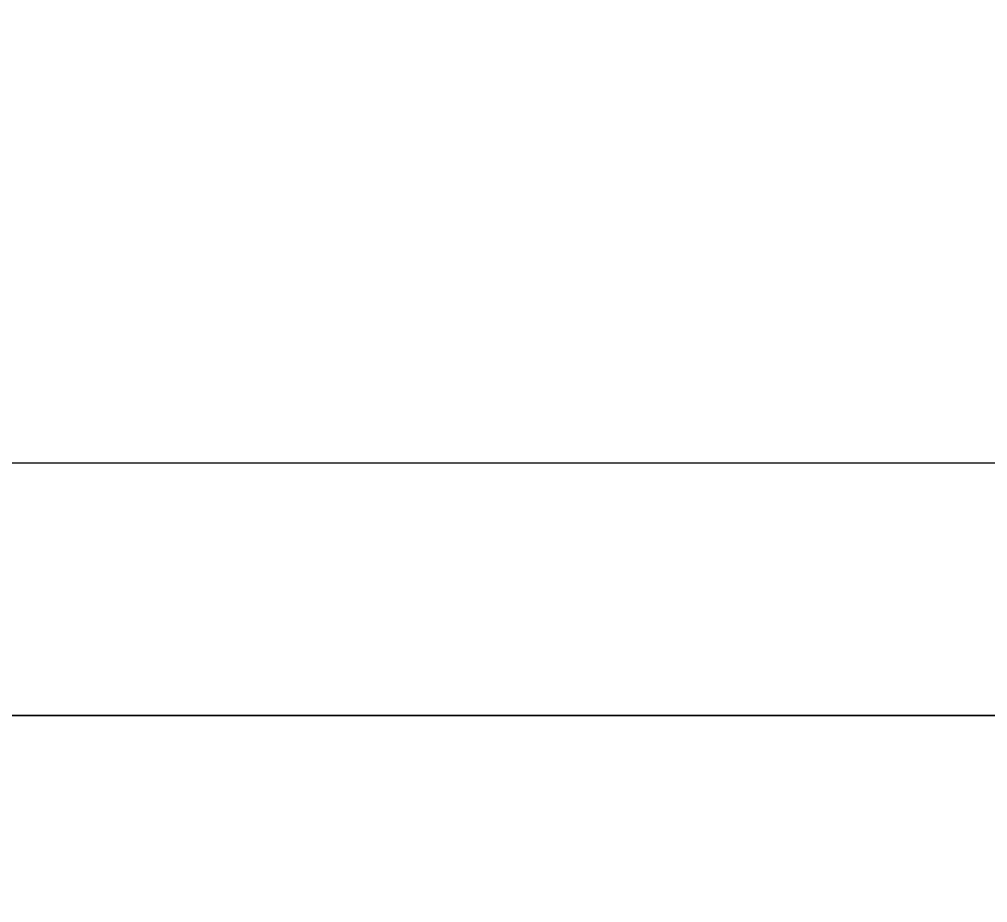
# Model space of a CAD drawing. Header units: millimetres. Extents: x -22227 to 20164, y 15335 to 61747.
# Drawn here: x -5887.4 to -5645.4, y 58900.2 to 59120.9 of the extents above; entities that cross this region are included whole.
import ezdxf

# ---------------------------------------------------------------- set-up
doc = ezdxf.new("R2010")
doc.units = ezdxf.units.MM
for name, color, linetype, lineweight in [('A-ANNO-DIMS', 7, 'Continuous', 9), ('A-ANNO-DIMS-170', 7, 'Continuous', 9), ('M-EQPM', 7, 'Continuous', 5)]:
    doc.layers.add(name, color=color, linetype=linetype, lineweight=lineweight)
doc.styles.add('Arial_2', font='arial.ttf', dxfattribs={"width": 0.8, "height": 340})
doc.dimstyles.new('AK_DIM_2_0_Arial', dxfattribs={"dimscale": 304.8, "dimtxt": 346.888196, "dimasz": 0.278871, "dimexe": 0.557743, "dimexo": 0.557743, "dimgap": 0.055774, "dimtad": 1, "dimdec": 0, "dimzin": 0, "dimdsep": 46, "dimtxsty": 'Arial_2', "dimblk1": 'OBLIQUE', "dimblk2": 'OBLIQUE', "dimsah": 1, "dimcen": 0.09, "dimadec": 0, "dimazin": 0, "dimtfac": 1, "dimtdec": 4, "dimtix": 1, "dimtmove": 0, "dimatfit": 3, "dimfxl": 1, "dimtvp": 1, "dimtolj": 1, "dimtzin": 0, "dimarcsym": 2})

# ---------------------------------------------------------------- blocks, each defined once
blk = doc.blocks.new('DanNong_VRV - OD-A-1-1235631-MẶT BẰNG BỐ TRÍ THIẾT BỊ')
at = {"layer": 'M-EQPM'}
for p, q in [((-885, -311.78), (655, -311.78)), ((655, -311.78), (-885, -311.78)), ((-841.21, -311.78), (585, -311.78)), ((-12.64, -311.78), (-841.21, -311.78)), ((-841.21, -311.78), (-12.64, -311.78)), ((-508.64, -311.78), (485.5, -311.78)), ((-223.09, -311.78), (616.87, -311.78)), ((-223.09, -311.78), (616.87, -311.78)), ((-223.09, -311.78), (616.87, -311.78)), ((-223.09, -311.78), (616.87, -311.78)), ((-223.09, -311.78), (616.87, -311.78)), ((-223.09, -311.78), (616.87, -311.78)), ((-223.09, -311.78), (616.87, -311.78)), ((-223.09, -311.78), (616.87, -311.78)), ((-223.09, -311.78), (616.87, -311.78)), ((-51.3, -311.78), (-21.16, -311.78)), ((-51.3, -311.78), (-21.16, -311.78)), ((-51.3, -311.78), (-21.16, -311.78)), ((-51.3, -311.78), (-21.16, -311.78)), ((6.91, -311.78), (616.87, -311.78)), ((6.91, -311.78), (616.87, -311.78))]:
    blk.add_line(p, q, dxfattribs=at)
blk = doc.blocks.new('DanNong_VRV - OD-A-1-V174-MẶT BẰNG BỐ TRÍ THIẾT BỊ')
at = {"layer": 'M-EQPM'}
for p, q in [((-885, -311.78), (655, -311.78)), ((655, -311.78), (-885, -311.78)), ((-885, -311.78), (655, -311.78)), ((655, -311.78), (-885, -311.78)), ((-841.21, -311.78), (585, -311.78)), ((-12.64, -311.78), (-841.21, -311.78)), ((-841.21, -311.78), (-12.64, -311.78)), ((-841.21, -311.78), (585, -311.78)), ((-12.64, -311.78), (-841.21, -311.78)), ((-841.21, -311.78), (-12.64, -311.78)), ((-508.64, -311.78), (485.5, -311.78)), ((-508.64, -311.78), (485.5, -311.78)), ((-223.09, -311.78), (616.87, -311.78)), ((-223.09, -311.78), (616.87, -311.78)), ((-223.09, -311.78), (616.87, -311.78)), ((-223.09, -311.78), (616.87, -311.78)), ((-223.09, -311.78), (616.87, -311.78)), ((-223.09, -311.78), (616.87, -311.78)), ((-223.09, -311.78), (616.87, -311.78)), ((-223.09, -311.78), (616.87, -311.78)), ((-223.09, -311.78), (616.87, -311.78)), ((-223.09, -311.78), (616.87, -311.78)), ((-223.09, -311.78), (616.87, -311.78)), ((-223.09, -311.78), (616.87, -311.78)), ((-223.09, -311.78), (616.87, -311.78)), ((-223.09, -311.78), (616.87, -311.78)), ((-223.09, -311.78), (616.87, -311.78)), ((-223.09, -311.78), (616.87, -311.78)), ((-223.09, -311.78), (616.87, -311.78)), ((-223.09, -311.78), (616.87, -311.78)), ((-51.3, -311.78), (-21.16, -311.78)), ((-51.3, -311.78), (-21.16, -311.78)), ((-51.3, -311.78), (-21.16, -311.78)), ((-51.3, -311.78), (-21.16, -311.78)), ((-51.3, -311.78), (-21.16, -311.78)), ((-51.3, -311.78), (-21.16, -311.78)), ((-51.3, -311.78), (-21.16, -311.78)), ((-51.3, -311.78), (-21.16, -311.78)), ((6.91, -311.78), (616.87, -311.78)), ((6.91, -311.78), (616.87, -311.78)), ((6.91, -311.78), (616.87, -311.78)), ((6.91, -311.78), (616.87, -311.78))]:
    blk.add_line(p, q, dxfattribs=at)
blk = doc.blocks.new('DanNong_VRV - OD-A-1-V179-MẶT BẰNG BỐ TRÍ THIẾT BỊ')
at = {"layer": 'M-EQPM'}
for p, q in [((-885, -311.78), (655, -311.78)), ((655, -311.78), (-885, -311.78)), ((-885, -311.78), (655, -311.78)), ((655, -311.78), (-885, -311.78)), ((-841.21, -311.78), (585, -311.78)), ((-12.64, -311.78), (-841.21, -311.78)), ((-841.21, -311.78), (-12.64, -311.78)), ((-841.21, -311.78), (585, -311.78)), ((-12.64, -311.78), (-841.21, -311.78)), ((-841.21, -311.78), (-12.64, -311.78)), ((-508.64, -311.78), (485.5, -311.78)), ((-508.64, -311.78), (485.5, -311.78)), ((-223.09, -311.78), (616.87, -311.78)), ((-223.09, -311.78), (616.87, -311.78)), ((-223.09, -311.78), (616.87, -311.78)), ((-223.09, -311.78), (616.87, -311.78)), ((-223.09, -311.78), (616.87, -311.78)), ((-223.09, -311.78), (616.87, -311.78)), ((-223.09, -311.78), (616.87, -311.78)), ((-223.09, -311.78), (616.87, -311.78)), ((-223.09, -311.78), (616.87, -311.78)), ((-223.09, -311.78), (616.87, -311.78)), ((-223.09, -311.78), (616.87, -311.78)), ((-223.09, -311.78), (616.87, -311.78)), ((-223.09, -311.78), (616.87, -311.78)), ((-223.09, -311.78), (616.87, -311.78)), ((-223.09, -311.78), (616.87, -311.78)), ((-223.09, -311.78), (616.87, -311.78)), ((-223.09, -311.78), (616.87, -311.78)), ((-223.09, -311.78), (616.87, -311.78)), ((-51.3, -311.78), (-21.16, -311.78)), ((-51.3, -311.78), (-21.16, -311.78)), ((-51.3, -311.78), (-21.16, -311.78)), ((-51.3, -311.78), (-21.16, -311.78)), ((-51.3, -311.78), (-21.16, -311.78)), ((-51.3, -311.78), (-21.16, -311.78)), ((-51.3, -311.78), (-21.16, -311.78)), ((-51.3, -311.78), (-21.16, -311.78)), ((6.91, -311.78), (616.87, -311.78)), ((6.91, -311.78), (616.87, -311.78)), ((6.91, -311.78), (616.87, -311.78)), ((6.91, -311.78), (616.87, -311.78))]:
    blk.add_line(p, q, dxfattribs=at)
blk = doc.blocks.new('AK-SGS-M3-Hrvt_rvt-1-MẶT BẰNG BỐ TRÍ THIẾT BỊ')
at = {"layer": 'M-EQPM', "lineweight": 9}
for name in ['DanNong_VRV - OD-A-1-1235631-MẶT BẰNG BỐ TRÍ THIẾT BỊ', 'DanNong_VRV - OD-A-1-V174-MẶT BẰNG BỐ TRÍ THIẾT BỊ', 'DanNong_VRV - OD-A-1-V179-MẶT BẰNG BỐ TRÍ THIẾT BỊ']:
    blk.add_blockref(name, (-5830.9, 59258.71), dxfattribs=at)
blk = doc.blocks.new('DIMBLOCK9-MẶT BẰNG BỐ TRÍ THIẾT BỊ')
at = {"layer": 'A-ANNO-DIMS-170'}
for p, q in [((-12198.59, 59010.07), (-12198.59, 59180.07)), ((-4498.59, 59010.07), (-4498.59, 59180.07)), ((-12198.59, 59010.07), (-12156.09, 59052.57)), ((-4498.59, 59010.07), (-4456.09, 59052.57)), ((-12198.59, 59010.07), (-12241.09, 58967.57)), ((-12198.59, 59010.07), (-4498.59, 59010.07)), ((-12198.59, 59010.07), (-12198.59, 58900.17)), ((-4498.59, 59010.07), (-4541.09, 58967.57)), ((-4498.59, 59010.07), (-4498.59, 58900.17))]:
    blk.add_line(p, q, dxfattribs=at)
at = {"layer": 'A-ANNO-DIMS-170', "color": 0, "insert": (-8764.85, 59468.46), "char_height": 340, "width": 999.038, "attachment_point": 1, "line_spacing_factor": 0.941778, "style": 'Arial_2'}
blk.add_mtext('7700', dxfattribs=at)
blk = doc.blocks.new('_Oblique')
at = {"color": 0, "linetype": 'ByBlock', "lineweight": -2}
blk.add_line((-0.5, -0.5), (0.5, 0.5), dxfattribs=at)

msp = doc.modelspace()

# ---------------------------------------------------------------- block references
at = {"lineweight": 5}
msp.add_blockref('AK-SGS-M3-Hrvt_rvt-1-MẶT BẰNG BỐ TRÍ THIẾT BỊ', (0, 0), dxfattribs=at)

# ---------------------------------------------------------------- dimensions: what is measured, and where the dimension line sits
at = {"layer": 'A-ANNO-DIMS'}
dim = msp.add_linear_dim(base=(-4498.59, 59010.07), p1=(-12198.59, 59070.17), p2=(-4498.59, 59070.17), dimstyle='AK_DIM_2_0_Arial', override={"dimpost": '<>', "dimfxl": 7700}, dxfattribs=at)
dim.commit()
dim.dimension.update_dxf_attribs({"geometry": 'DIMBLOCK9-MẶT BẰNG BỐ TRÍ THIẾT BỊ', "text_midpoint": (-8348.59, 59200.66)})

doc.saveas('drawing.dxf')
